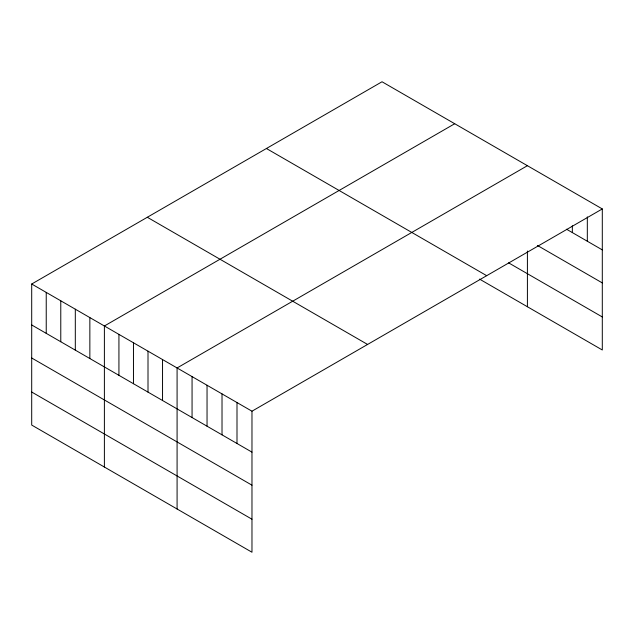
<?xml version="1.0" encoding="UTF-8"?>
<svg xmlns="http://www.w3.org/2000/svg" width="634" height="634" viewBox="0 0 634 634"><rect width="100%" height="100%" fill="white"/><g stroke="black" fill="none" stroke-linecap="round" stroke-linejoin="round"><path stroke-width="0.95" d="M31.7 284.016L251.975 411.197L251.975 552.238L31.7 425.065L31.7 284.016L382.025 81.762L602.3 208.935L602.3 349.984L479.518 279.095M454.713 123.733L104.388 325.987L104.388 467.028M527.409 165.696L177.084 367.958L177.084 508.999M251.975 411.197L602.3 208.935M566.519 229.223L602.3 249.883M537.394 245.437L602.3 282.915M508.595 262.848L602.3 316.952M266.415 148.507L486.69 275.679M147.31 217.272L367.585 344.452M31.7 324.965L251.975 452.137M31.7 357.996L251.975 485.176M31.7 392.026L251.975 519.206M587.322 216.86L587.322 241.237M572.344 225.759L572.344 232.591M527.409 251.016L527.409 306.745M236.997 402.55L236.997 443.491M222.019 393.896L222.019 434.845M207.041 385.25L207.041 426.199M192.062 376.604L192.062 417.552M162.542 359.565L162.542 400.506M148.007 351.165L148.007 392.113M133.465 342.772L133.465 383.721M118.93 334.38L118.93 375.328M89.854 317.594L89.854 358.543M75.311 309.202L75.311 350.142M60.777 300.809L60.777 341.75M46.234 292.409L46.234 333.357"/></g></svg>
